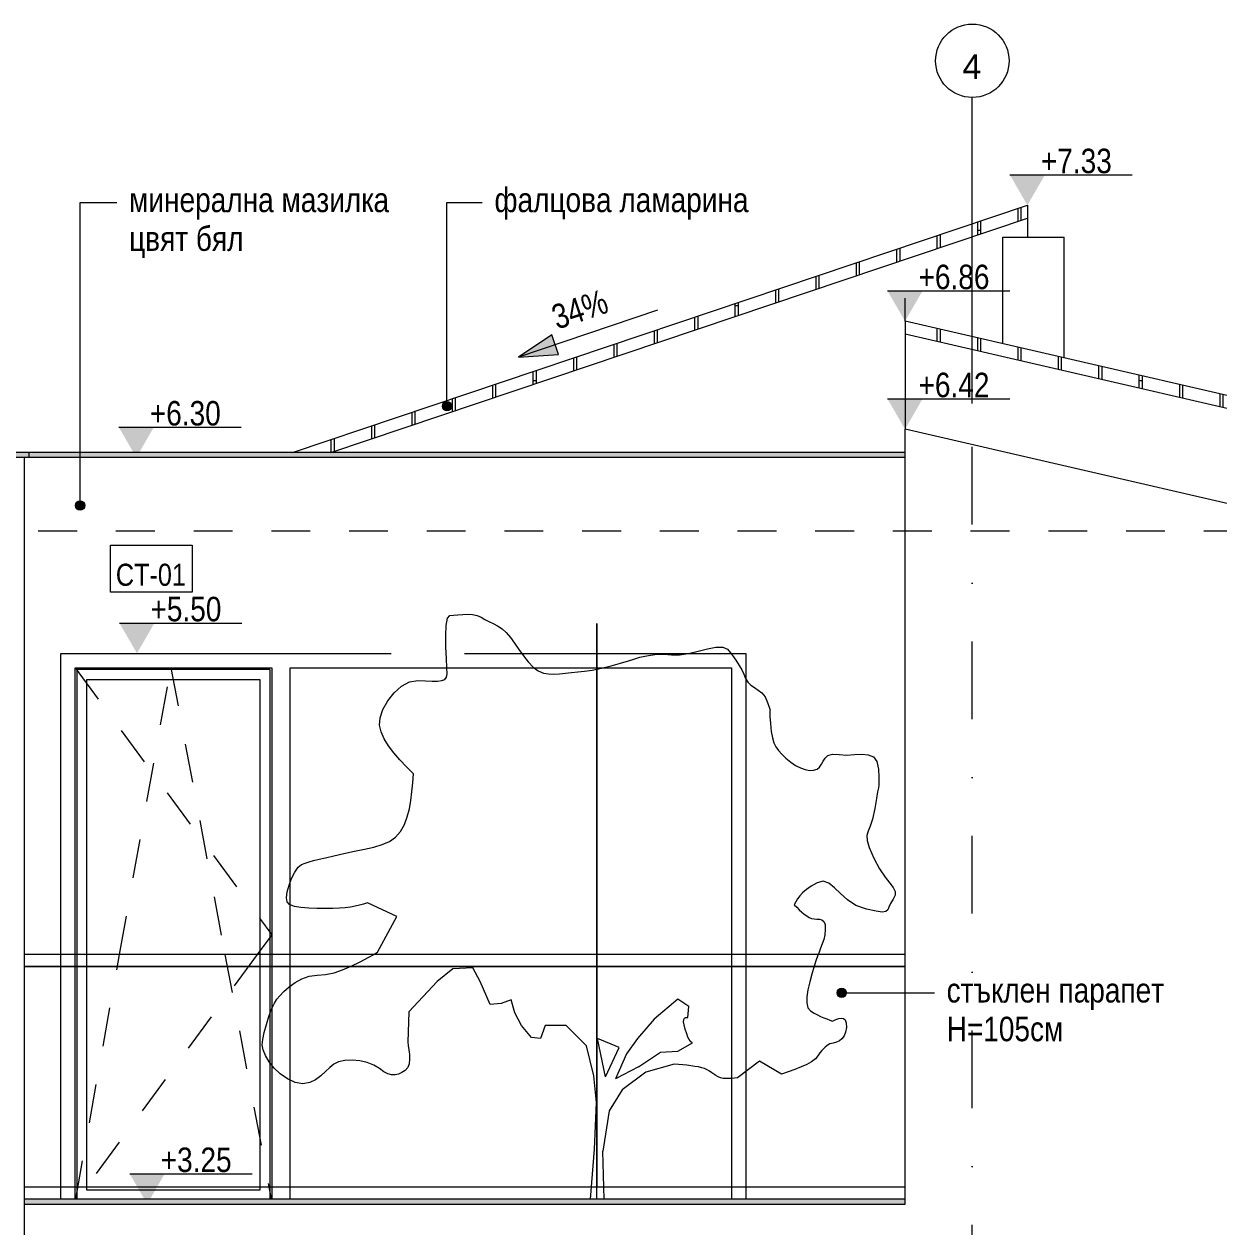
# Model space of a CAD drawing. Header units: centimetres. Extents: x 17 to 1954, y -127 to 807.
# Drawn here: x 964.1 to 1452.4, y 315.7 to 807.1 of the extents above; entities that cross this region are included whole.
import ezdxf

# ---------------------------------------------------------------- set-up
doc = ezdxf.new("R2010")
doc.units = ezdxf.units.CM
doc.linetypes.add('Dash', pattern=[31.75, 15.875, -15.875])
doc.linetypes.add('Dash dot', pattern=[79.375, 31.75, -23.8125, 0, -23.8125])
for name, color, linetype, lineweight in [('A-ANNO-NOTE', 7, 'Continuous', 9), ('A-FLOR-HRAL', 7, 'Continuous', 9), ('A-FLOR-LEVL', 7, 'Continuous', 9), ('A-GENM', 7, 'Continuous', 9), ('A-GLAZ', 7, 'Continuous', 5), ('A-GLAZ-HDLN', 7, 'Dash', 5), ('A-ROOF', 7, 'Continuous', 9), ('A-ROOF-PATT', 7, 'Continuous', 9), ('A-WALL', 7, 'Continuous', 9), ('A-WALL-IDEN', 7, 'Continuous', 9), ('A-WALL-PATT', 7, 'Continuous', 9), ('G-ANNO-DIMS', 7, 'Continuous', 9), ('G-ANNO-TEXT', 7, 'Continuous', 9), ('L-PLNT', 7, 'Continuous', 15), ('S-GRID', 7, 'Continuous', 9), ('S-GRID-IDEN', 7, 'Continuous', 9)]:
    doc.layers.add(name, color=color, linetype=linetype, lineweight=lineweight)
doc.styles.add('Arial', font='arial.ttf', dxfattribs={"height": 10})
doc.styles.add('Arial Narrow', font='ARIALN.TTF', dxfattribs={"height": 10})
doc.styles.add('Arial Narrow_1', font='ARIALN.TTF', dxfattribs={"height": 9})
doc.styles.add('Arial Narrow_2', font='ARIALN.TTF', dxfattribs={"height": 10})
pattern_1 = [(0, (16.51, 600), (16.51, 30.709), [0.8382, -15.672]), (90, (0, 600), (-16.51, 30.709), [30.709, 0]), (90, (1.27, 600), (-16.51, 30.709), [30.709, 0])]

# ---------------------------------------------------------------- blocks, each defined once
blk = doc.blocks.new('Railing - Railing-1761419-ЮГ')
at = {"layer": 'A-FLOR-HRAL', "color": 254, "true_color": 0xcdcdcd}
for p, q in [((964.14, 427), (964.14, 422)), ((1324.14, 422), (1324.14, 427)), ((964.14, 422), (1324.14, 422)), ((964.14, 422), (964.14, 332)), ((1324.14, 422), (964.14, 422)), ((1324.14, 332), (1324.14, 422)), ((964.14, 332), (1324.14, 332)), ((964.14, 332), (964.14, 329.03)), ((964.14, 332), (1324.14, 332)), ((1324.14, 327), (1324.14, 332)), ((1324.14, 327), (964.14, 327))]:
    blk.add_line(p, q, dxfattribs=at)
at = {"layer": 'A-FLOR-HRAL'}
for p, q in [((1324.14, 427), (964.14, 427)), ((1324.14, 422), (964.14, 422)), ((964.14, 332), (1324.14, 332))]:
    blk.add_line(p, q, dxfattribs=at)
at = {"layer": 'A-FLOR-HRAL', "color": 252, "true_color": 0x8f8f8f}
for p, q in [((1324.14, 427), (964.14, 427)), ((964.14, 422), (1324.14, 422)), ((964.14, 332), (1324.14, 332))]:
    blk.add_line(p, q, dxfattribs=at)
blk = doc.blocks.new('TEC_CHIMNEY-2P - TEC_CHIMNEY-2P-2377915-ЮГ')
at = {"layer": 'A-GENM'}
for p, q in [((1364.14, 720), (1389.14, 720)), ((1364.14, 676.46), (1364.14, 720)), ((1389.14, 670.69), (1389.14, 720))]:
    blk.add_line(p, q, dxfattribs=at)
blk = doc.blocks.new('Planting_RPC_Tree_Deciduous - Blue_Berry_Elder-4_5_Meters-1824323-ЮГ')
at = {"layer": 'L-PLNT'}
for p, q in [((1137.18, 564.38), (1138.19, 565.51)), ((1138.19, 565.51), (1139.66, 565.59)), ((1139.66, 565.59), (1141.43, 565.76)), ((1141.43, 565.76), (1143.39, 565.92)), ((1143.39, 565.92), (1145.43, 566)), ((1145.43, 566), (1147.43, 565.89)), ((1147.43, 565.89), (1149.3, 565.51)), ((1149.3, 565.51), (1150.9, 564.76)), ((1136.49, 557.27), (1136.65, 561.42)), ((1136.65, 561.42), (1137.18, 564.38)), ((1150.9, 564.76), (1152.43, 563.88)), ((1152.43, 563.88), (1154.1, 563.07)), ((1154.1, 563.07), (1155.85, 562.23)), ((1155.85, 562.23), (1157.65, 561.26)), ((1157.65, 561.26), (1159.45, 560.06)), ((1198.14, 562.09), (1198.14, 562.14)), ((1198.14, 562.14), (1198.14, 561.94)), ((1198.14, 561.64), (1198.14, 562.09)), ((1198.14, 561.94), (1198.14, 561.62)), ((1198.14, 560.86), (1198.14, 561.64)), ((1198.14, 561.62), (1198.14, 561.19)), ((1198.14, 561.19), (1198.14, 560.63)), ((1198.14, 559.82), (1198.14, 560.86)), ((1198.14, 560.63), (1198.14, 559.93)), ((1136.56, 552.56), (1136.49, 557.27)), ((1159.45, 560.06), (1161.21, 558.52)), ((1161.21, 558.52), (1162.87, 556.53)), ((1162.87, 556.53), (1164.54, 554.13)), ((1198.14, 559.93), (1198.14, 559.06)), ((1198.14, 558.58), (1198.14, 559.82)), ((1198.14, 559.06), (1198.14, 558.03)), ((1198.14, 557.22), (1198.14, 558.58)), ((1198.14, 558.03), (1198.14, 557.09)), ((1198.14, 555.78), (1198.14, 557.22)), ((1198.14, 557.09), (1198.14, 556.43)), ((1198.14, 556.43), (1198.14, 555.93)), ((1198.14, 555.93), (1198.14, 555.44)), ((1198.14, 554.66), (1198.14, 555.78)), ((1198.14, 555.44), (1198.14, 554.84)), ((1136.76, 547.95), (1136.56, 552.56)), ((1164.54, 554.13), (1166.33, 551.55)), ((1166.33, 551.55), (1168.21, 548.95)), ((1198.14, 554.84), (1198.14, 554.01)), ((1198.14, 553.5), (1198.14, 554.66)), ((1198.14, 554.01), (1198.14, 552.79)), ((1198.14, 552.27), (1198.14, 553.5)), ((1198.14, 552.79), (1198.14, 551.56)), ((1198.14, 550.95), (1198.14, 552.27)), ((1198.14, 551.28), (1198.14, 551.59)), ((1198.14, 551.59), (1198.14, 551.3)), ((1198.14, 551.56), (1198.14, 550.66)), ((1198.14, 551.3), (1198.14, 550.58)), ((1198.14, 550.48), (1198.14, 551.28)), ((1198.14, 549.49), (1198.14, 550.95)), ((1198.14, 550.58), (1198.14, 550.85)), ((1198.14, 550.85), (1198.14, 550.42)), ((1198.14, 550.66), (1198.14, 549.97)), ((1198.14, 550.58), (1198.14, 549.72)), ((1198.14, 549.96), (1198.14, 550.58)), ((1198.14, 549.32), (1198.14, 550.48)), ((1198.14, 550.42), (1198.14, 548.93)), ((1235.66, 549.97), (1239.58, 550.9)), ((1239.58, 550.9), (1243.41, 551.85)), ((1243.41, 551.85), (1246.88, 552.5)), ((1246.88, 552.5), (1249.68, 552.55)), ((1249.68, 552.55), (1251.53, 551.67)), ((1251.53, 551.67), (1252.81, 550.16)), ((1136.97, 544.08), (1136.76, 547.95)), ((1168.21, 548.95), (1170.18, 546.51)), ((1170.18, 546.51), (1172.2, 544.41)), ((1198.14, 549.97), (1198.14, 549.36)), ((1198.14, 549.34), (1198.14, 549.96)), ((1198.14, 549.72), (1198.14, 548.75)), ((1198.14, 547.87), (1198.14, 549.49)), ((1198.14, 549.36), (1198.14, 548.71)), ((1198.14, 549.05), (1198.14, 549.34)), ((1198.14, 547.93), (1198.14, 549.32)), ((1198.14, 548.71), (1198.14, 549.05)), ((1198.14, 548.93), (1198.14, 546.06)), ((1198.14, 548.75), (1198.14, 547.69)), ((1198.14, 548.71), (1198.14, 547.9)), ((1198.14, 547.81), (1198.14, 548.71)), ((1198.14, 546.43), (1198.14, 547.93)), ((1198.14, 547.9), (1198.14, 546.81)), ((1198.14, 546.06), (1198.14, 547.87)), ((1198.14, 546.52), (1198.14, 547.81)), ((1198.14, 547.69), (1198.14, 546.56)), ((1198.14, 546.81), (1198.14, 545.39)), ((1198.14, 546.56), (1198.14, 545.39)), ((1198.14, 545), (1198.14, 546.52)), ((1198.14, 544.94), (1198.14, 546.43)), ((1198.14, 544.39), (1198.14, 546.06)), ((1198.14, 546.06), (1198.14, 542.53)), ((1204.09, 544.91), (1207.88, 545.99)), ((1207.88, 545.99), (1211.08, 546.96)), ((1211.08, 546.96), (1213.3, 547.66)), ((1213.3, 547.66), (1214.12, 547.93)), ((1214.12, 547.93), (1214.58, 548.07)), ((1214.58, 548.07), (1215.84, 548.42)), ((1215.84, 548.42), (1217.75, 548.87)), ((1217.75, 548.87), (1220.14, 549.31)), ((1220.14, 549.31), (1222.88, 549.62)), ((1222.88, 549.62), (1225.78, 549.7)), ((1225.78, 549.7), (1228.71, 549.43)), ((1228.71, 549.43), (1231.94, 549.37)), ((1231.94, 549.37), (1235.66, 549.97)), ((1252.81, 550.16), (1254.06, 548.54)), ((1254.06, 548.54), (1255.26, 546.84)), ((1255.26, 546.84), (1256.38, 545.08)), ((1136.81, 540.23), (1137.06, 541.57)), ((1137.06, 541.57), (1136.97, 544.08)), ((1172.2, 544.41), (1174.26, 542.83)), ((1174.26, 542.83), (1176.34, 541.94)), ((1176.34, 541.94), (1178.47, 541.61)), ((1178.47, 541.61), (1180.69, 541.54)), ((1180.69, 541.54), (1183.01, 541.65)), ((1183.01, 541.65), (1185.41, 541.89)), ((1185.41, 541.89), (1187.91, 542.18)), ((1187.91, 542.18), (1190.5, 542.48)), ((1190.5, 542.48), (1193.18, 542.69)), ((1193.18, 542.69), (1196.34, 543.1)), ((1196.34, 543.1), (1200.11, 543.89)), ((1198.14, 545.39), (1198.14, 543.74)), ((1198.14, 545.39), (1198.14, 544.19)), ((1198.14, 543.43), (1198.14, 545)), ((1198.14, 543.5), (1198.14, 544.94)), ((1198.14, 543.14), (1198.14, 544.39)), ((1198.14, 544.19), (1198.14, 543)), ((1198.14, 543.74), (1198.14, 541.9)), ((1198.14, 542.13), (1198.14, 543.5)), ((1198.14, 541.98), (1198.14, 543.43)), ((1198.14, 542.98), (1198.14, 543.14)), ((1198.14, 543), (1198.14, 541.9)), ((1198.14, 542.53), (1198.14, 539.34)), ((1198.14, 540.87), (1198.14, 542.13)), ((1198.14, 540.82), (1198.14, 541.98)), ((1198.14, 541.9), (1198.14, 539.9)), ((1198.14, 541.9), (1198.14, 540.98)), ((1198.14, 540.98), (1198.14, 540.32)), ((1198.14, 539.79), (1198.14, 540.87)), ((1198.14, 540.15), (1198.14, 540.82)), ((1200.11, 543.89), (1204.09, 544.91)), ((1256.38, 545.08), (1257.4, 543.28)), ((1257.4, 543.28), (1258.28, 541.48)), ((1258.28, 541.48), (1259.01, 539.7)), ((1115.38, 533.9), (1118.41, 536.59)), ((1118.41, 536.59), (1121.71, 538.39)), ((1121.71, 538.39), (1125.09, 538.95)), ((1125.09, 538.95), (1128.23, 538.78)), ((1128.23, 538.78), (1130.9, 538.65)), ((1130.9, 538.65), (1133.1, 538.65)), ((1133.1, 538.65), (1134.83, 538.85)), ((1134.83, 538.85), (1136.06, 539.35)), ((1136.06, 539.35), (1136.81, 540.23)), ((1198.14, 540.32), (1198.14, 540.02)), ((1198.14, 540.02), (1198.14, 540.15)), ((1198.14, 539.9), (1198.14, 537.78)), ((1198.14, 538.95), (1198.14, 539.79)), ((1198.14, 539.34), (1198.14, 536.5)), ((1198.14, 538.4), (1198.14, 538.95)), ((1198.14, 538.2), (1198.14, 538.4)), ((1198.14, 533.34), (1198.14, 538.2)), ((1198.14, 537.78), (1198.14, 535.58)), ((1198.14, 536.5), (1198.14, 534.01)), ((1259.01, 539.7), (1259.88, 538.18)), ((1259.88, 538.18), (1261.12, 537.02)), ((1261.12, 537.02), (1262.59, 536.03)), ((1262.59, 536.03), (1264.14, 535.02)), ((1112.78, 530.62), (1115.38, 533.9)), ((1198.14, 535.58), (1198.14, 533.34)), ((1198.14, 534.01), (1198.14, 531.9)), ((1198.14, 531.9), (1198.14, 530.18)), ((1264.14, 535.02), (1265.65, 533.8)), ((1265.65, 533.8), (1266.98, 532.18)), ((1266.98, 532.18), (1267.99, 529.97)), ((1109.6, 523.66), (1110.79, 527.1)), ((1110.79, 527.1), (1112.78, 530.62)), ((1198.14, 530.18), (1198.14, 528.85)), ((1198.14, 528.85), (1198.14, 527.76)), ((1198.14, 527.76), (1198.14, 526.69)), ((1198.14, 526.69), (1198.14, 525.57)), ((1267.99, 529.97), (1268.6, 528.06)), ((1268.6, 528.06), (1268.9, 527.16)), ((1268.95, 526.48), (1268.89, 525.79)), ((1268.9, 527.16), (1268.98, 526.78)), ((1268.98, 526.78), (1268.95, 526.48)), ((1109.38, 520.62), (1109.6, 523.66)), ((1198.14, 525.57), (1198.14, 524.33)), ((1198.14, 524.33), (1198.14, 522.89)), ((1198.14, 522.89), (1198.14, 521.18)), ((1198.14, 521.18), (1198.14, 519.13)), ((1268.89, 525.79), (1268.91, 524.24)), ((1268.91, 524.24), (1269.11, 521.37)), ((1269.11, 521.37), (1269.47, 518.09)), ((1110.04, 517.88), (1109.38, 520.62)), ((1111.31, 515.09), (1110.04, 517.88)), ((1198.14, 519.13), (1198.14, 517.16)), ((1198.14, 517.16), (1198.14, 515.71)), ((1269.47, 518.09), (1269.92, 515.51)), ((1113.08, 512.27), (1111.31, 515.09)), ((1115.26, 509.42), (1113.08, 512.27)), ((1198.14, 515.71), (1198.14, 514.69)), ((1198.14, 514.8), (1198.14, 515.12)), ((1198.14, 515.12), (1198.14, 515.01)), ((1198.14, 515.01), (1198.14, 514.26)), ((1198.14, 514.25), (1198.14, 514.8)), ((1198.14, 514.69), (1198.14, 514)), ((1198.14, 514.26), (1198.14, 513.38)), ((1198.14, 513.66), (1198.14, 514.25)), ((1198.14, 514), (1198.14, 513.57)), ((1198.14, 513.22), (1198.14, 513.66)), ((1198.14, 513.57), (1198.14, 513.31)), ((1198.14, 513.38), (1198.14, 512.83)), ((1198.14, 513.31), (1198.14, 513.14)), ((1198.14, 513.14), (1198.14, 513.22)), ((1198.14, 512.83), (1198.14, 512.4)), ((1198.14, 512.4), (1198.14, 511.87)), ((1198.14, 511.87), (1198.14, 511.02)), ((1269.92, 515.51), (1270.52, 513.46)), ((1270.52, 513.46), (1271.32, 511.77)), ((1271.32, 511.77), (1272.38, 510.27)), ((1117.75, 506.56), (1115.26, 509.42)), ((1120.43, 503.68), (1117.75, 506.56)), ((1198.14, 511.02), (1198.14, 509.65)), ((1198.14, 509.65), (1198.14, 507.53)), ((1198.14, 507.53), (1198.14, 505.18)), ((1272.38, 510.27), (1273.75, 508.79)), ((1273.75, 508.79), (1275.47, 507.16)), ((1275.47, 507.16), (1277.43, 505.53)), ((1290.63, 506), (1291.44, 507.24)), ((1291.44, 507.24), (1292.64, 508.22)), ((1292.64, 508.22), (1294.47, 508.75)), ((1294.47, 508.75), (1297.17, 508.65)), ((1297.17, 508.65), (1300.4, 508.46)), ((1300.4, 508.46), (1303.56, 508.61)), ((1303.56, 508.61), (1306.52, 508.77)), ((1306.52, 508.77), (1309.12, 508.59)), ((1309.12, 508.59), (1311.21, 507.75)), ((1311.21, 507.75), (1312.64, 505.88)), ((1123.22, 500.8), (1120.43, 503.68)), ((1198.14, 505.18), (1198.14, 503.18)), ((1198.14, 503.18), (1198.14, 501.42)), ((1198.14, 501.42), (1198.14, 499.82)), ((1277.43, 505.53), (1279.43, 504.2)), ((1279.43, 504.2), (1281.42, 503.19)), ((1281.42, 503.19), (1283.34, 502.51)), ((1283.34, 502.51), (1285.15, 502.18)), ((1285.15, 502.18), (1286.78, 502.23)), ((1286.78, 502.23), (1288.19, 502.67)), ((1288.19, 502.67), (1289.24, 503.53)), ((1289.24, 503.53), (1289.97, 504.7)), ((1289.97, 504.7), (1290.63, 506)), ((1312.64, 505.88), (1313.25, 502.67)), ((1313.25, 502.67), (1313.39, 499.46)), ((1122.66, 493.47), (1122.97, 497.12)), ((1122.97, 497.12), (1123.22, 500.8)), ((1198.14, 499.82), (1198.14, 498.25)), ((1198.14, 498.25), (1198.14, 496.61)), ((1198.14, 496.61), (1198.14, 494.81)), ((1313.39, 499.46), (1313.45, 497.48)), ((1313.45, 497.48), (1313.41, 496.18)), ((1122.22, 489.91), (1122.66, 493.47)), ((1198.14, 494.81), (1198.14, 492.35)), ((1198.14, 492.35), (1198.14, 489.03)), ((1312.94, 493.37), (1312.45, 490.75)), ((1313.25, 494.99), (1312.94, 493.37)), ((1313.41, 496.18), (1313.25, 494.99)), ((1121.6, 486.47), (1122.22, 489.91)), ((1198.14, 489.03), (1198.14, 485.18)), ((1311.76, 486.58), (1310.85, 482.32)), ((1312.45, 490.75), (1311.76, 486.58)), ((1119.54, 480.08), (1120.72, 483.18)), ((1120.72, 483.18), (1121.6, 486.47)), ((1198.14, 485.18), (1198.14, 481.15)), ((1310.85, 482.32), (1309.88, 479.43)), ((1115.95, 474.87), (1117.98, 477.23)), ((1117.98, 477.23), (1119.54, 480.08)), ((1198.14, 481.15), (1198.14, 477.26)), ((1198.14, 477.26), (1198.14, 473.84)), ((1309.06, 477.37), (1308.59, 475.59)), ((1309.88, 479.43), (1309.06, 477.37)), ((1107.02, 470.88), (1110.43, 471.85)), ((1110.43, 471.85), (1113.42, 473.13)), ((1113.42, 473.13), (1115.95, 474.87)), ((1198.14, 473.84), (1198.14, 471.24)), ((1308.59, 475.59), (1308.68, 473.53)), ((1308.68, 473.53), (1309.54, 470.64)), ((1087.39, 466.48), (1090.72, 467.26)), ((1090.72, 467.26), (1094.79, 468.25)), ((1094.79, 468.25), (1099.16, 469.24)), ((1099.16, 469.24), (1103.25, 470.06)), ((1103.25, 470.06), (1107.02, 470.88)), ((1198.14, 471.24), (1198.14, 469.13)), ((1198.14, 469.13), (1198.14, 466.95)), ((1198.14, 466.95), (1198.14, 464.73)), ((1309.54, 470.64), (1311.38, 466.38)), ((1074.73, 460.59), (1076.13, 462.6)), ((1076.13, 462.6), (1077.58, 463.76)), ((1077.58, 463.76), (1079.05, 464.34)), ((1079.05, 464.34), (1080.64, 464.85)), ((1080.64, 464.85), (1082.47, 465.33)), ((1082.47, 465.33), (1084.68, 465.86)), ((1084.68, 465.86), (1087.39, 466.48)), ((1198.14, 464.73), (1198.14, 462.46)), ((1198.14, 463.42), (1198.14, 463.54)), ((1198.14, 463.54), (1198.14, 463.18)), ((1198.14, 463), (1198.14, 463.42)), ((1198.14, 463.18), (1198.14, 462.19)), ((1198.14, 462.44), (1198.14, 463)), ((1198.14, 462.46), (1198.14, 460.17)), ((1198.14, 461.89), (1198.14, 462.44)), ((1198.14, 462.19), (1198.14, 460.39)), ((1311.38, 466.38), (1313.76, 461.91)), ((1072.42, 455.25), (1073.46, 458.04)), ((1073.46, 458.04), (1074.73, 460.59)), ((1198.14, 461.12), (1198.14, 461.89)), ((1198.14, 459.87), (1198.14, 461.12)), ((1198.14, 460.39), (1198.14, 458.2)), ((1198.14, 460.17), (1198.14, 457.85)), ((1198.14, 458.3), (1198.14, 459.87)), ((1198.14, 456.58), (1198.14, 458.3)), ((1198.14, 458.2), (1198.14, 456.14)), ((1198.14, 457.85), (1198.14, 455.53)), ((1313.76, 461.91), (1315.98, 458.59)), ((1315.98, 458.59), (1317.89, 456.14)), ((1071.4, 450.14), (1071.71, 452.51)), ((1071.71, 452.51), (1072.42, 455.25)), ((1198.14, 454.88), (1198.14, 456.58)), ((1198.14, 456.14), (1198.14, 454.25)), ((1198.14, 455.53), (1198.14, 454.34)), ((1198.14, 453.35), (1198.14, 454.88)), ((1198.14, 454.34), (1198.14, 453.24)), ((1198.14, 454.25), (1198.14, 452.57)), ((1198.14, 452.17), (1198.14, 453.35)), ((1198.14, 453.24), (1198.14, 452.32)), ((1198.14, 452.57), (1198.14, 451.14)), ((1198.14, 452.32), (1198.14, 451.66)), ((1198.14, 451.5), (1198.14, 452.17)), ((1282.31, 452.22), (1281.15, 450.95)), ((1283.82, 453.52), (1282.31, 452.22)), ((1285.75, 454.87), (1283.82, 453.52)), ((1288.19, 456.28), (1285.75, 454.87)), ((1290.72, 456.88), (1288.19, 456.28)), ((1293.01, 456.06), (1290.72, 456.88)), ((1295.28, 454.25), (1293.01, 456.06)), ((1297.73, 451.86), (1295.28, 454.25)), ((1317.89, 456.14), (1319.33, 454.29)), ((1319.33, 454.29), (1320.14, 452.75)), ((1320.14, 452.75), (1320.16, 451.26)), ((1071.6, 448.42), (1071.4, 450.14)), ((1072.64, 447.34), (1071.6, 448.42)), ((1074.62, 446.6), (1072.64, 447.34)), ((1102.91, 447.57), (1101.24, 447.11)), ((1104.52, 448.05), (1102.91, 447.57)), ((1116.49, 442.44), (1104.52, 448.05)), ((1198.14, 451.66), (1198.14, 451.36)), ((1198.14, 451.36), (1198.14, 451.5)), ((1198.14, 451.14), (1198.14, 449.99)), ((1198.14, 449.99), (1198.14, 449.17)), ((1198.14, 449.17), (1198.14, 448.59)), ((1198.14, 448.59), (1198.14, 448.09)), ((1198.14, 448.09), (1198.14, 447.6)), ((1198.14, 447.6), (1198.14, 447.08)), ((1279.49, 448.51), (1278.84, 447.3)), ((1278.84, 447.3), (1279.88, 446.27)), ((1280.24, 449.72), (1279.49, 448.51)), ((1281.15, 450.95), (1280.24, 449.72)), ((1300.59, 449.32), (1297.73, 451.86)), ((1304.07, 447.03), (1300.59, 449.32)), ((1318.17, 447.77), (1317.58, 446.31)), ((1319.24, 449.55), (1318.17, 447.77)), ((1320.16, 451.26), (1319.24, 449.55)), ((1077.31, 446.14), (1074.62, 446.6)), ((1080.47, 445.89), (1077.31, 446.14)), ((1083.85, 445.8), (1080.47, 445.89)), ((1087.21, 445.79), (1083.85, 445.8)), ((1090.3, 445.81), (1087.21, 445.79)), ((1093.01, 445.87), (1090.3, 445.81)), ((1095.41, 446.05), (1093.01, 445.87)), ((1097.55, 446.34), (1095.41, 446.05)), ((1099.47, 446.7), (1097.55, 446.34)), ((1101.24, 447.11), (1099.47, 446.7)), ((1108.63, 427.85), (1116.49, 442.44)), ((1198.14, 447.08), (1198.14, 446.46)), ((1198.14, 446.46), (1198.14, 445.68)), ((1198.14, 445.68), (1198.14, 444.68)), ((1198.14, 444.68), (1198.14, 443.76)), ((1198.14, 443.76), (1198.14, 443.14)), ((1198.14, 443.14), (1198.14, 442.64)), ((1198.14, 442.64), (1198.14, 442.11)), ((1279.88, 446.27), (1280.92, 445.26)), ((1280.92, 445.26), (1281.95, 444.31)), ((1281.95, 444.31), (1282.97, 443.45)), ((1282.97, 443.45), (1283.98, 442.71)), ((1283.98, 442.71), (1284.97, 442.11)), ((1308.39, 445.43), (1304.07, 447.03)), ((1312.35, 444.6), (1308.39, 445.43)), ((1314.86, 444.32), (1312.35, 444.6)), ((1316.31, 444.54), (1314.86, 444.32)), ((1317.09, 445.22), (1316.31, 444.54)), ((1317.58, 446.31), (1317.09, 445.22)), ((1198.14, 442.11), (1198.14, 441.39)), ((1198.14, 441.39), (1198.14, 440.31)), ((1198.14, 440.31), (1198.14, 438.7)), ((1198.14, 438.7), (1198.14, 429.35)), ((1284.97, 442.11), (1285.95, 441.69)), ((1285.95, 441.69), (1286.98, 441.5)), ((1286.98, 441.5), (1288.11, 441.46)), ((1288.11, 441.46), (1289.22, 441.38)), ((1289.22, 441.38), (1290.21, 441.09)), ((1290.21, 441.09), (1291, 440.42)), ((1291, 440.42), (1291.48, 439.18)), ((1291.48, 439.18), (1291.56, 437.2)), ((1290.9, 433.09), (1290.34, 431.31)), ((1291.31, 435), (1290.9, 433.09)), ((1291.56, 437.2), (1291.31, 435)), ((1107.09, 427), (1108.63, 427.85)), ((1198.14, 429.35), (1198.14, 427.87)), ((1198.14, 427.87), (1198.14, 426.54)), ((1289.66, 429.5), (1288.88, 427.5)), ((1290.34, 431.31), (1289.66, 429.5)), ((1198.14, 426.54), (1198.14, 425.15)), ((1198.14, 425.15), (1198.14, 423.54)), ((1198.14, 423.54), (1198.14, 421.52)), ((1288.88, 427.5), (1288.69, 427)), ((1198.14, 421.52), (1198.14, 418.9)), ((1198.14, 418.9), (1198.14, 415.51)), ((1198.14, 415.51), (1198.14, 411.92)), ((1198.14, 411.92), (1198.14, 408.79)), ((1198.14, 408.79), (1198.14, 406.02)), ((1198.14, 406.02), (1198.14, 403.53)), ((1198.14, 403.53), (1198.14, 401.23)), ((1198.14, 401.23), (1198.14, 399.02)), ((1198.14, 399.02), (1198.14, 396.8)), ((1198.14, 396.8), (1198.14, 394.81)), ((1198.14, 394.81), (1198.14, 393.31)), ((1198.14, 393.31), (1198.14, 392.31)), ((1198.14, 392.31), (1198.14, 391.94))]:
    blk.add_line(p, q, dxfattribs=at)
at = {"layer": 'L-PLNT', "color": 8, "true_color": 0x808080}
for p, q in [((1198.14, 542.17), (1198.14, 542.98)), ((1198.14, 541.37), (1198.14, 542.17)), ((1198.14, 540.58), (1198.14, 541.37)), ((1198.14, 539.7), (1198.14, 540.58)), ((1198.14, 538.93), (1198.14, 539.7)), ((1198.14, 539.7), (1198.14, 539.6)), ((1198.14, 538.58), (1198.14, 539.7)), ((1198.14, 539.6), (1198.14, 539.12)), ((1198.14, 539.12), (1198.14, 538.47)), ((1198.14, 537.12), (1198.14, 538.93)), ((1198.14, 537.72), (1198.14, 538.58)), ((1198.14, 538.47), (1198.14, 537.88)), ((1198.14, 537.88), (1198.14, 537.56)), ((1198.14, 537.56), (1198.14, 537.72)), ((1198.14, 534.6), (1198.14, 537.12)), ((1198.14, 536.64), (1198.14, 536.88)), ((1198.14, 536.88), (1198.14, 536.68)), ((1198.14, 536.68), (1198.14, 535.82)), ((1198.14, 536.2), (1198.14, 536.64)), ((1198.14, 535.78), (1198.14, 536.2)), ((1198.14, 535.82), (1198.14, 534.09)), ((1198.14, 535.58), (1198.14, 535.78)), ((1198.14, 535.39), (1198.14, 535.58)), ((1198.14, 534.83), (1198.14, 535.39)), ((1198.14, 533.97), (1198.14, 534.83)), ((1198.14, 531.64), (1198.14, 534.6)), ((1198.14, 534.09), (1198.14, 532.18)), ((1198.14, 532.85), (1198.14, 533.97)), ((1198.14, 531.52), (1198.14, 532.85)), ((1198.14, 532.18), (1198.14, 530.74)), ((1198.14, 528.56), (1198.14, 531.64)), ((1198.14, 530.05), (1198.14, 531.52)), ((1198.14, 530.74), (1198.14, 529.45)), ((1198.14, 528.48), (1198.14, 530.05)), ((1198.14, 529.45), (1198.14, 527.99)), ((1198.14, 525.66), (1198.14, 528.56)), ((1198.14, 526.31), (1198.14, 528.48)), ((1198.14, 527.99), (1198.14, 526.06)), ((1198.14, 523.21), (1198.14, 526.31)), ((1198.14, 526.06), (1198.14, 523.33)), ((1198.14, 523.24), (1198.14, 525.66)), ((1198.14, 523.33), (1198.14, 519.5)), ((1198.14, 521.14), (1198.14, 523.24)), ((1198.14, 519.49), (1198.14, 523.21)), ((1198.14, 519.02), (1198.14, 521.14)), ((1198.14, 519.5), (1198.14, 515.41)), ((1198.14, 515.45), (1198.14, 519.49)), ((1198.14, 516.9), (1198.14, 519.02)), ((1198.14, 514.82), (1198.14, 516.9)), ((1198.14, 511.41), (1198.14, 515.45)), ((1198.14, 515.41), (1198.14, 512.12)), ((1198.14, 512.79), (1198.14, 514.82)), ((1198.14, 510.85), (1198.14, 512.79)), ((1198.14, 512.12), (1198.14, 509.68)), ((1198.14, 507.67), (1198.14, 511.41)), ((1198.14, 509.03), (1198.14, 510.85)), ((1198.14, 509.68), (1198.14, 508.12)), ((1198.14, 507.76), (1198.14, 509.03)), ((1198.14, 508.12), (1198.14, 507.47)), ((1198.14, 507.47), (1198.14, 507.76)), ((1198.14, 504.54), (1198.14, 507.67)), ((1198.14, 502.37), (1198.14, 504.54)), ((1198.14, 501.17), (1198.14, 502.37)), ((1198.14, 501.88), (1198.14, 502)), ((1198.14, 502), (1198.14, 501.92)), ((1198.14, 501.92), (1198.14, 501.61)), ((1198.14, 501.52), (1198.14, 501.88)), ((1198.14, 501.61), (1198.14, 501.16)), ((1198.14, 500.83), (1198.14, 501.52)), ((1198.14, 500.72), (1198.14, 501.17)), ((1198.14, 501.16), (1198.14, 500.79)), ((1198.14, 499.78), (1198.14, 500.83)), ((1198.14, 500.79), (1198.14, 500.72)), ((1198.14, 498.29), (1198.14, 499.78)), ((1198.14, 496.31), (1198.14, 498.29)), ((1198.14, 494.24), (1198.14, 496.31)), ((1198.14, 492.42), (1198.14, 494.24)), ((1198.14, 490.69), (1198.14, 492.42)), ((1198.14, 488.88), (1198.14, 490.69)), ((1198.14, 486.83), (1198.14, 488.88)), ((1198.14, 484.37), (1198.14, 486.83)), ((1198.14, 481.34), (1198.14, 484.37)), ((1198.14, 478.19), (1198.14, 481.34)), ((1198.14, 475.37), (1198.14, 478.19)), ((1198.14, 472.77), (1198.14, 475.37)), ((1198.14, 470.28), (1198.14, 472.77)), ((1198.14, 467.78), (1198.14, 470.28)), ((1198.14, 465.15), (1198.14, 467.78)), ((1198.14, 462.27), (1198.14, 465.15)), ((1198.14, 459.56), (1198.14, 462.27)), ((1198.14, 457.46), (1198.14, 459.56)), ((1198.14, 455.84), (1198.14, 457.46)), ((1198.14, 454.55), (1198.14, 455.84)), ((1198.14, 455.6), (1198.14, 455.79)), ((1198.14, 455.79), (1198.14, 455.49)), ((1198.14, 454.81), (1198.14, 455.6)), ((1198.14, 455.49), (1198.14, 454.84)), ((1198.14, 454.84), (1198.14, 453.94)), ((1198.14, 453.29), (1198.14, 454.81)), ((1198.14, 453.47), (1198.14, 454.55)), ((1198.14, 453.94), (1198.14, 452.91)), ((1198.14, 452.47), (1198.14, 453.47)), ((1198.14, 451.13), (1198.14, 453.29)), ((1198.14, 452.91), (1198.14, 452.05)), ((1198.14, 451.42), (1198.14, 452.47)), ((1198.14, 452.05), (1198.14, 451.26)), ((1198.14, 450.57), (1198.14, 451.42)), ((1198.14, 451.26), (1198.14, 450.64)), ((1198.14, 448.61), (1198.14, 451.13)), ((1198.14, 450.64), (1198.14, 450.26)), ((1198.14, 450.21), (1198.14, 450.57)), ((1198.14, 450.26), (1198.14, 450.21)), ((1198.14, 445.84), (1198.14, 448.61)), ((1198.14, 442.96), (1198.14, 445.84)), ((1198.14, 440.1), (1198.14, 442.96)), ((1198.14, 437.39), (1198.14, 440.1)), ((1198.14, 434.96), (1198.14, 437.39)), ((1198.14, 433.11), (1198.14, 434.96)), ((1198.14, 431.93), (1198.14, 433.11)), ((1198.14, 431.2), (1198.14, 431.93)), ((1198.14, 430.71), (1198.14, 431.2)), ((1198.14, 430.25), (1198.14, 430.71)), ((1198.14, 429.62), (1198.14, 430.25)), ((1198.14, 428.6), (1198.14, 429.62)), ((1198.14, 427), (1198.14, 428.6))]:
    blk.add_line(p, q, dxfattribs=at)
at = {"layer": 'L-PLNT', "color": 252, "true_color": 0x8f8f8f}
for p, q in [((1097.86, 422.21), (1101.43, 423.95)), ((1101.43, 423.95), (1105.03, 425.86)), ((1105.03, 425.86), (1107.09, 427)), ((1288, 425.13), (1287.07, 422.24)), ((1288.69, 427), (1288, 425.13)), ((1077.64, 417.03), (1080.68, 418.1)), ((1080.68, 418.1), (1083.94, 418.5)), ((1083.94, 418.5), (1087.34, 418.77)), ((1087.34, 418.77), (1090.8, 419.53)), ((1090.8, 419.53), (1094.31, 420.71)), ((1094.31, 420.71), (1097.86, 422.21)), ((1139.31, 421.12), (1132.95, 415.88)), ((1147.54, 421.49), (1139.31, 421.12)), ((1150.53, 415.88), (1147.54, 421.49)), ((1286.1, 418.99), (1285.2, 415.73)), ((1287.07, 422.24), (1286.1, 418.99)), ((1070.35, 411.85), (1072.43, 413.7)), ((1072.43, 413.7), (1074.87, 415.49)), ((1074.87, 415.49), (1077.64, 417.03)), ((1132.95, 415.88), (1121.35, 403.53)), ((1154.64, 406.53), (1150.53, 415.88)), ((1285.2, 415.73), (1284.48, 412.59)), ((1066.45, 407.13), (1067.48, 408.77)), ((1067.48, 408.77), (1068.69, 410.14)), ((1068.69, 410.14), (1070.35, 411.85)), ((1163.25, 408.4), (1159.13, 406.9)), ((1164.74, 403.16), (1163.25, 408.4)), ((1231.33, 408.77), (1221.61, 400.54)), ((1235.82, 405.78), (1231.33, 408.77)), ((1284.04, 409.71), (1284, 407.22)), ((1284.48, 412.59), (1284.04, 409.71)), ((1064.19, 401.61), (1065.32, 404.64)), ((1065.32, 404.64), (1066.45, 407.13)), ((1121.35, 403.53), (1120.98, 391.19)), ((1159.13, 406.9), (1154.64, 406.53)), ((1167.36, 397.92), (1164.74, 403.16)), ((1198.14, 397.92), (1198.14, 405.41)), ((1198.14, 405.41), (1198.14, 400.92)), ((1235.45, 401.29), (1235.82, 405.78)), ((1284, 407.22), (1284.48, 405.24)), ((1284.48, 405.24), (1285.57, 403.91)), ((1285.57, 403.91), (1286.98, 403.02)), ((1286.98, 403.02), (1288.33, 402.28)), ((1062.29, 395.12), (1063.15, 398.33)), ((1063.15, 398.33), (1064.19, 401.61)), ((1198.14, 400.73), (1198.14, 401.73)), ((1198.14, 401.73), (1198.14, 401.44)), ((1198.14, 401.44), (1198.14, 399.42)), ((1198.14, 400.92), (1198.14, 390.44)), ((1198.14, 398.9), (1198.14, 400.73)), ((1198.14, 399.42), (1198.14, 396.65)), ((1198.14, 396.71), (1198.14, 398.9)), ((1221.61, 400.54), (1214.87, 392.69)), ((1233.66, 399.52), (1233.73, 400.38)), ((1233.85, 398.23), (1233.66, 399.52)), ((1233.73, 400.38), (1233.98, 400.91)), ((1234.32, 396.43), (1233.85, 398.23)), ((1233.98, 400.91), (1234.39, 401.18)), ((1234.39, 401.18), (1234.89, 401.28)), ((1234.89, 401.28), (1235.45, 401.29)), ((1288.33, 402.28), (1289.64, 401.64)), ((1289.64, 401.64), (1290.9, 401.1)), ((1290.9, 401.1), (1292.13, 400.63)), ((1292.13, 400.63), (1293.35, 400.2)), ((1293.35, 400.2), (1294.55, 399.79)), ((1294.55, 399.79), (1295.82, 400.34)), ((1295.82, 400.34), (1297.04, 400.76)), ((1297.04, 400.76), (1298.13, 400.96)), ((1298.13, 400.96), (1299.05, 400.82)), ((1299.05, 400.82), (1299.74, 400.21)), ((1299.74, 400.21), (1300.13, 399.04)), ((1300.13, 399.04), (1300.16, 397.18)), ((1061.71, 392.26), (1062.29, 395.12)), ((1171.48, 393.06), (1167.36, 397.92)), ((1177.09, 397.92), (1175.22, 392.69)), ((1185.69, 397.92), (1177.09, 397.92)), ((1193.92, 389.69), (1185.69, 397.92)), ((1198.14, 396.8), (1198.14, 397.92)), ((1198.14, 395.71), (1198.14, 396.8)), ((1198.14, 394.61), (1198.14, 396.71)), ((1198.14, 396.65), (1198.14, 394.42)), ((1198.14, 394.65), (1198.14, 395.71)), ((1198.14, 393.64), (1198.14, 394.65)), ((1198.14, 393.06), (1198.14, 394.61)), ((1198.14, 394.42), (1198.14, 392.73)), ((1198.14, 392.72), (1198.14, 393.64)), ((1234.92, 394.61), (1234.32, 396.43)), ((1235.44, 393.25), (1234.92, 394.61)), ((1235.89, 392.3), (1235.44, 393.25)), ((1299.22, 393.68), (1298.36, 392.56)), ((1299.84, 395.19), (1299.22, 393.68)), ((1300.16, 397.18), (1299.84, 395.19)), ((1061.5, 390.07), (1061.71, 392.26)), ((1061.83, 388.06), (1061.5, 390.07)), ((1120.98, 391.19), (1121.09, 389.72)), ((1121.09, 389.72), (1121.34, 387.98)), ((1175.22, 392.69), (1171.48, 393.06)), ((1196.92, 377.35), (1193.92, 389.69)), ((1198.14, 392.17), (1198.14, 393.06)), ((1198.14, 392.73), (1198.14, 391.56)), ((1198.14, 391.9), (1198.14, 392.72)), ((1198.14, 391.74), (1198.14, 392.17)), ((1198.14, 391.94), (1198.14, 391.78)), ((1198.14, 391.19), (1198.14, 391.9)), ((1198.14, 391.78), (1198.14, 391.74)), ((1198.14, 390.34), (1198.14, 391.76)), ((1198.14, 391.56), (1198.14, 390.92)), ((1198.14, 390.8), (1198.14, 391.19)), ((1198.14, 390.92), (1198.14, 390.8)), ((1198.14, 390.44), (1198.14, 376.23)), ((1198.14, 389.33), (1198.14, 390.34)), ((1198.14, 388.2), (1198.14, 389.69)), ((1198.14, 389.69), (1198.14, 389.23)), ((1198.14, 388.82), (1198.14, 389.33)), ((1198.14, 389.23), (1198.14, 388.86)), ((1198.14, 388.86), (1198.14, 388.69)), ((1198.14, 388.69), (1198.14, 388.82)), ((1201.78, 376.98), (1198.41, 392.69)), ((1207.39, 388.95), (1198.41, 392.69)), ((1201.78, 376.98), (1207.39, 388.95)), ((1214.87, 392.69), (1210.38, 386.33)), ((1231.33, 387.45), (1237.32, 390.82)), ((1236.3, 391.65), (1235.89, 392.3)), ((1236.66, 391.24), (1236.3, 391.65)), ((1236.99, 390.99), (1236.66, 391.24)), ((1237.32, 390.82), (1236.99, 390.99)), ((1290.79, 388.46), (1290.09, 387.69)), ((1291.48, 389.08), (1290.79, 388.46)), ((1292.14, 389.59), (1291.48, 389.08)), ((1292.79, 390.04), (1292.14, 389.59)), ((1293.43, 390.44), (1292.79, 390.04)), ((1294.78, 390.78), (1293.43, 390.44)), ((1296.09, 391.19), (1294.78, 390.78)), ((1297.3, 391.76), (1296.09, 391.19)), ((1298.36, 392.56), (1297.3, 391.76)), ((1062.79, 385.69), (1061.83, 388.06)), ((1064.33, 383.13), (1062.79, 385.69)), ((1095.24, 383.64), (1092.66, 383.13)), ((1098.2, 383.75), (1095.24, 383.64)), ((1101.31, 383.47), (1098.2, 383.75)), ((1104.36, 382.81), (1101.31, 383.47)), ((1121.34, 387.98), (1121.6, 386.08)), ((1121.71, 384.16), (1121.55, 382.35)), ((1121.6, 386.08), (1121.71, 384.16)), ((1198.14, 381.46), (1198.14, 388.2)), ((1210.38, 386.33), (1205.89, 376.23)), ((1215.25, 381.09), (1224.22, 387.08)), ((1224.22, 387.08), (1231.33, 387.45)), ((1264.62, 383.33), (1255.65, 376.6)), ((1273.6, 378.1), (1264.62, 383.33)), ((1287.49, 384.34), (1285.93, 383.18)), ((1288.57, 385.58), (1287.49, 384.34)), ((1289.35, 386.74), (1288.57, 385.58)), ((1290.09, 387.69), (1289.35, 386.74)), ((1066.37, 380.57), (1064.33, 383.13)), ((1068.86, 378.2), (1066.37, 380.57)), ((1087.3, 379.13), (1085.4, 377.34)), ((1089.04, 380.84), (1087.3, 379.13)), ((1090.68, 382.21), (1089.04, 380.84)), ((1092.66, 383.13), (1090.68, 382.21)), ((1107.13, 381.76), (1104.36, 382.81)), ((1109.38, 380.34), (1107.13, 381.76)), ((1111.2, 379), (1109.38, 380.34)), ((1112.83, 378.17), (1111.2, 379)), ((1118.45, 378.73), (1117.09, 378.11)), ((1119.86, 379.59), (1118.45, 378.73)), ((1120.98, 380.79), (1119.86, 379.59)), ((1121.55, 382.35), (1120.98, 380.79)), ((1198.14, 375.48), (1198.14, 381.46)), ((1215.25, 381.09), (1205.89, 376.23)), ((1218.24, 378.85), (1208.51, 371.74)), ((1229.83, 382.21), (1218.24, 378.85)), ((1231.6, 382.05), (1229.83, 382.21)), ((1233.34, 381.88), (1231.6, 382.05)), ((1235.04, 381.7), (1233.34, 381.88)), ((1236.68, 381.5), (1235.04, 381.7)), ((1238.24, 381.27), (1236.68, 381.5)), ((1239.71, 381.01), (1238.24, 381.27)), ((1241.06, 380.72), (1239.71, 381.01)), ((1242.25, 380.33), (1241.06, 380.72)), ((1243.31, 379.84), (1242.25, 380.33)), ((1244.26, 379.28), (1243.31, 379.84)), ((1245.14, 378.68), (1244.26, 379.28)), ((1246, 378.08), (1245.14, 378.68)), ((1276.39, 379.06), (1273.6, 378.1)), ((1279.1, 380.04), (1276.39, 379.06)), ((1281.65, 381.04), (1279.1, 380.04)), ((1283.95, 382.08), (1281.65, 381.04)), ((1285.93, 383.18), (1283.95, 382.08)), ((1071.75, 376.19), (1068.86, 378.2)), ((1074.97, 374.73), (1071.75, 376.19)), ((1078.11, 374.18), (1074.97, 374.73)), ((1080.86, 374.61), (1078.11, 374.18)), ((1083.27, 375.75), (1080.86, 374.61)), ((1085.4, 377.34), (1083.27, 375.75)), ((1114.33, 377.77), (1112.83, 378.17)), ((1115.73, 377.77), (1114.33, 377.77)), ((1117.09, 378.11), (1115.73, 377.77)), ((1198.04, 366.5), (1196.92, 377.35)), ((1198.14, 376.23), (1198.14, 359.77)), ((1198.14, 368.75), (1198.14, 375.48)), ((1246.87, 377.5), (1246, 378.08)), ((1247.79, 376.98), (1246.87, 377.5)), ((1248.79, 376.58), (1247.79, 376.98)), ((1249.84, 376.34), (1248.79, 376.58)), ((1250.94, 376.24), (1249.84, 376.34)), ((1252.08, 376.24), (1250.94, 376.24)), ((1253.25, 376.32), (1252.08, 376.24)), ((1254.45, 376.45), (1253.25, 376.32)), ((1255.65, 376.6), (1254.45, 376.45)), ((1198.14, 358.38), (1198.14, 368.75)), ((1208.51, 371.74), (1203.28, 363.13)), ((1197.29, 347.42), (1198.04, 366.5)), ((1198.14, 359.77), (1198.14, 354.16)), ((1203.28, 363.13), (1200.66, 346.67)), ((1198.14, 354.16), (1198.14, 347.05)), ((1195.59, 327), (1197.29, 347.42)), ((1198.14, 347.05), (1198.14, 332.09)), ((1201.14, 327), (1200.66, 346.67)), ((1198.14, 327), (1198.14, 332.09))]:
    blk.add_line(p, q, dxfattribs=at)
at = {"layer": 'L-PLNT', "color": 9, "true_color": 0xc7c7c7}
for p, q in [((1198.14, 424.78), (1198.14, 426.98)), ((1198.14, 422.16), (1198.14, 424.78)), ((1198.14, 419.28), (1198.14, 422.16)), ((1198.14, 416.3), (1198.14, 419.28)), ((1198.14, 413.36), (1198.14, 416.3)), ((1198.14, 414.01), (1198.14, 412.58)), ((1198.14, 413.76), (1198.14, 414.01)), ((1198.14, 413.5), (1198.14, 413.76)), ((1198.14, 413.18), (1198.14, 413.5)), ((1198.14, 410.64), (1198.14, 413.36)), ((1198.14, 412.8), (1198.14, 413.18)), ((1198.14, 412.33), (1198.14, 412.8)), ((1198.14, 412.58), (1198.14, 411.2)), ((1198.14, 411.74), (1198.14, 412.33)), ((1198.14, 411.02), (1198.14, 411.74)), ((1198.14, 411.39), (1198.14, 407.65)), ((1198.14, 405.41), (1198.14, 411.39)), ((1198.14, 411.2), (1198.14, 409.95)), ((1198.14, 410.01), (1198.14, 411.02)), ((1198.14, 408.57), (1198.14, 410.64)), ((1198.14, 408.65), (1198.14, 410.01)), ((1198.14, 409.95), (1198.14, 408.87)), ((1198.14, 408.87), (1198.14, 408.02)), ((1198.14, 407.08), (1198.14, 408.65)), ((1198.14, 407.36), (1198.14, 408.57)), ((1198.14, 408.02), (1198.14, 407.47)), ((1198.14, 407.65), (1198.14, 403.53)), ((1198.14, 407.47), (1198.14, 407.28)), ((1198.14, 406.8), (1198.14, 407.36)), ((1198.14, 407.28), (1198.14, 407.15)), ((1198.14, 407.15), (1198.14, 406.9)), ((1198.14, 405.4), (1198.14, 407.08)), ((1198.14, 406.9), (1198.14, 406.72)), ((1198.14, 406.72), (1198.14, 406.8)), ((1198.14, 394.94), (1198.14, 405.41)), ((1198.14, 405.41), (1198.14, 393.32)), ((1198.14, 403.48), (1198.14, 405.41)), ((1198.14, 403.74), (1198.14, 405.4)), ((1198.14, 402.2), (1198.14, 403.74)), ((1198.14, 403.53), (1198.14, 393.32)), ((1198.14, 401.56), (1198.14, 403.48)), ((1198.14, 400.92), (1198.14, 402.2)), ((1198.14, 399.63), (1198.14, 401.56)), ((1198.14, 399.41), (1198.14, 400.92)), ((1198.14, 397.71), (1198.14, 399.63)), ((1198.14, 397.27), (1198.14, 399.41)), ((1198.14, 395.79), (1198.14, 397.71)), ((1198.14, 394.69), (1198.14, 397.27)), ((1198.14, 393.86), (1198.14, 395.77)), ((1198.14, 393.32), (1198.14, 394.93)), ((1198.14, 393.32), (1198.14, 394.66)), ((1198.14, 393.32), (1198.14, 393.86)), ((1198.14, 393.07), (1198.14, 391.19)), ((1198.14, 381.84), (1198.14, 393.07)), ((1198.14, 393.07), (1198.14, 387.08)), ((1198.14, 391.94), (1198.14, 393.07)), ((1198.14, 391.79), (1198.14, 393.07)), ((1198.14, 391.76), (1198.14, 391.94)), ((1198.14, 388.82), (1198.14, 391.79)), ((1198.14, 381.84), (1198.14, 391.19)), ((1198.14, 385.94), (1198.14, 388.82)), ((1198.14, 387.08), (1198.14, 371.74)), ((1198.14, 383.33), (1198.14, 385.94)), ((1198.14, 381.15), (1198.14, 383.33)), ((1198.14, 381.46), (1198.14, 380.72)), ((1198.14, 371.36), (1198.14, 381.46)), ((1198.14, 379.37), (1198.14, 381.15)), ((1198.14, 380.72), (1198.14, 379.13)), ((1198.14, 377.95), (1198.14, 379.37)), ((1198.14, 379.13), (1198.14, 377.64)), ((1198.14, 376.82), (1198.14, 377.95)), ((1198.14, 377.72), (1198.14, 376.85)), ((1198.14, 377.56), (1198.14, 377.72)), ((1198.14, 377.64), (1198.14, 376.35)), ((1198.14, 377.37), (1198.14, 377.56)), ((1198.14, 377.12), (1198.14, 377.37)), ((1198.14, 376.8), (1198.14, 377.12)), ((1198.14, 376.85), (1198.14, 376.03)), ((1198.14, 375.95), (1198.14, 376.82)), ((1198.14, 376.38), (1198.14, 376.8)), ((1198.14, 375.82), (1198.14, 376.38)), ((1198.14, 376.35), (1198.14, 375.35)), ((1198.14, 376.03), (1198.14, 375.33)), ((1198.14, 375.27), (1198.14, 375.95)), ((1198.14, 375.1), (1198.14, 375.82)), ((1198.14, 375.35), (1198.14, 374.74)), ((1198.14, 375.33), (1198.14, 374.79)), ((1198.14, 374.73), (1198.14, 375.27)), ((1198.14, 374.63), (1198.14, 375.1)), ((1198.14, 374.79), (1198.14, 374.47)), ((1198.14, 374.74), (1198.14, 374.63)), ((1198.14, 374.44), (1198.14, 374.73)), ((1198.14, 374.47), (1198.14, 374.44)), ((1198.14, 358.27), (1198.14, 371.74)), ((1198.14, 360.14), (1198.14, 371.36)), ((1198.14, 346.67), (1198.14, 360.14)), ((1198.14, 358.27), (1198.14, 358.38)), ((1198.14, 327), (1198.14, 346.67))]:
    blk.add_line(p, q, dxfattribs=at)
blk = doc.blocks.new('DOUBLE - OK_F - 280x220-2419708-ЮГ')
at = {"layer": 'A-GLAZ'}
for p, q in [((985.04, 427), (985.04, 544.1)), ((985.04, 544.1), (1065.34, 544.1)), ((1064.64, 543.4), (985.74, 543.4)), ((985.74, 543.4), (985.74, 427)), ((1064.64, 543.4), (1064.64, 427)), ((1065.34, 544.1), (1065.34, 427)), ((1072.94, 456.64), (1072.94, 544.1)), ((1072.94, 544.1), (1136.97, 544.1)), ((1172.61, 544.1), (1200.91, 544.1)), ((989.84, 427), (989.84, 539.3)), ((989.84, 539.3), (1060.54, 539.3)), ((1060.54, 539.3), (1060.54, 427)), ((1072.94, 427), (1072.94, 447.22))]:
    blk.add_line(p, q, dxfattribs=at)
at = {"layer": 'A-GLAZ', "color": 8, "true_color": 0x808080}
for p, q in [((1137.07, 544.1), (1172.61, 544.1)), ((1200.91, 544.1), (1253.24, 544.1)), ((1253.24, 544.1), (1253.24, 427)), ((1072.94, 447.22), (1072.94, 456.64))]:
    blk.add_line(p, q, dxfattribs=at)
at = {"layer": 'A-GLAZ', "color": 252, "true_color": 0x8f8f8f}
for p, q in [((985.04, 327), (985.04, 427)), ((985.74, 427), (985.74, 327)), ((989.84, 330.7), (989.84, 427)), ((1060.54, 427), (1060.54, 330.7)), ((1064.64, 427), (1064.64, 402.83)), ((1065.34, 427), (1065.34, 404.7)), ((1072.94, 414.08), (1072.94, 427)), ((1064.64, 382.73), (1064.64, 327)), ((1065.34, 381.85), (1065.34, 327)), ((1072.94, 327), (1072.94, 375.65)), ((1253.24, 376.31), (1253.24, 327)), ((1060.54, 330.7), (989.84, 330.7))]:
    blk.add_line(p, q, dxfattribs=at)
at = {"layer": 'A-GLAZ', "color": 9, "true_color": 0xc7c7c7}
for p, q in [((1253.24, 427), (1253.24, 376.31)), ((1072.94, 375.65), (1072.94, 414.08)), ((1065.34, 404.7), (1065.34, 381.85)), ((1064.64, 402.83), (1064.64, 382.73))]:
    blk.add_line(p, q, dxfattribs=at)
at = {"layer": 'A-GLAZ-HDLN'}
for p, q in [((985.04, 544.1), (1065.34, 435)), ((1003.16, 427), (1024.14, 544.1)), ((1024.14, 544.1), (1046.25, 427)), ((1065.34, 435), (1059.46, 427))]:
    blk.add_line(p, q, dxfattribs=at)
at = {"layer": 'A-GLAZ-HDLN', "color": 252, "true_color": 0x8f8f8f}
for p, q in [((985.24, 327), (1003.16, 427)), ((1059.46, 427), (985.85, 327)), ((1046.25, 427), (1065.14, 327))]:
    blk.add_line(p, q, dxfattribs=at)
blk = doc.blocks.new('Grid - TEC_GRID_CIRCLE-145857-ЮГ')
at = {"layer": 'S-GRID-IDEN'}
blk.add_circle((696.64, 792.09), 15, dxfattribs=at)
blk = doc.blocks.new('Spot Elevations - ELEVATION_PROJECT-150941-ЮГ')
at = {"layer": 'A-ANNO-NOTE'}
blk.add_hatch(color=256, dxfattribs=at).paths.add_polyline_path([(772.59, 642.39), (786.9, 642.39), (779.74, 630)])
blk.add_line((772.59, 642.39), (822.59, 642.39), dxfattribs=at)

msp = doc.modelspace()

# ---------------------------------------------------------------- hatches: boundary and pattern name
at = {"layer": 'A-ROOF-PATT', "true_color": 0x8b8b8b}
h = msp.add_hatch(dxfattribs=at)
h.set_pattern_fill('FP3_32', color=252, style=0, pattern_type=2)
h.set_pattern_definition(pattern_1)
h.paths.add_polyline_path([(1073.79, 632), (1089.46, 632), (1374.14, 727.8), (1374.14, 733.08), (1105.96, 642.83)])
h = msp.add_hatch(dxfattribs=at)
h.set_pattern_fill('FP3_32', color=252, style=0, pattern_type=2)
h.set_pattern_definition(pattern_1)
h.paths.add_polyline_path([(1714.14, 590.52), (1714.14, 595.66), (1324.14, 685.69), (1324.14, 680.56), (1703.19, 593.05)])
at = {"layer": 'A-WALL-PATT', "lineweight": 5, "true_color": 0xebebeb}
for points in [[(966.14, 630), (966.14, 632), (664.14, 632), (664.14, 630), (747.62, 630)], [(1225.41, 630), (1324.14, 630), (1324.14, 632), (966.14, 632), (966.14, 630), (1217.94, 630)], [(1314.99, 325), (1324.14, 325), (1324.14, 327), (964.14, 327), (964.14, 325), (1285.13, 325)]]:
    msp.add_hatch(color=7, dxfattribs=at).paths.add_polyline_path(points)
at = {"layer": 'G-ANNO-DIMS'}
msp.add_hatch(color=256, dxfattribs=at).paths.add_polyline_path([(1166.17, 671), (1182.57, 672.03), (1179.86, 680.1)])
at = {"layer": 'G-ANNO-TEXT'}
h = msp.add_hatch(color=256, dxfattribs=at)
edge = h.paths.add_edge_path()
edge.add_arc((1136.95, 651), 1.88, 0, 360)
h = msp.add_hatch(color=256, dxfattribs=at)
edge = h.paths.add_edge_path()
edge.add_arc((987.05, 610.4), 1.88, 0, 360)
h = msp.add_hatch(color=256, dxfattribs=at)
edge = h.paths.add_edge_path()
edge.add_arc((1298.28, 411.33), 1.88, 0, 360)

# ---------------------------------------------------------------- linework, layer by layer
at = {"layer": 'A-FLOR-LEVL', "linetype": 'Dash'}
msp.add_line((17.46, 600), (1881.56, 600), dxfattribs=at)
at = {"layer": 'A-ROOF'}
for p, q in [((1073.79, 632), (1374.14, 733.08)), ((1374.14, 733.08), (1374.14, 720)), ((1089.46, 632), (1374.14, 727.8)), ((1804.14, 574.88), (1324.14, 685.69)), ((1324.14, 685.69), (1324.14, 641.56)), ((1324.14, 680.56), (1714.14, 590.52)), ((1659.14, 564.22), (1324.14, 641.56))]:
    msp.add_line(p, q, dxfattribs=at)
at = {"layer": 'A-WALL'}
for p, q in [((1324.14, 685.69), (1324.14, 695.15)), ((1324.14, 325), (1324.14, 641.56)), ((1324.14, 632), (664.14, 632)), ((1324.14, 630), (664.14, 630)), ((964.14, 630), (964.14, 0)), ((966.14, 632), (966.14, 630)), ((979.14, 327), (979.14, 550)), ((979.14, 550), (1114.14, 550)), ((1144.14, 550), (1259.14, 550)), ((1324.14, 327), (964.14, 327)), ((964.14, 325), (1324.14, 325))]:
    msp.add_line(p, q, dxfattribs=at)
at = {"layer": 'A-WALL', "color": 8, "true_color": 0x808080}
msp.add_line((1259.14, 550), (1259.14, 327), dxfattribs=at)
at = {"layer": 'A-WALL-IDEN', "flags": 128}
msp.add_lwpolyline([(999.42, 594.23), (1032.87, 594.23), (1032.87, 575.03), (999.42, 575.03)], close=True, dxfattribs=at)
at = {"layer": 'G-ANNO-DIMS'}
for p, q in [((1223.03, 690.14), (1166.17, 671)), ((1179.86, 680.1), (1166.17, 671)), ((1182.57, 672.03), (1179.86, 680.1)), ((1166.17, 671), (1182.57, 672.03))]:
    msp.add_line(p, q, dxfattribs=at)
at = {"layer": 'G-ANNO-TEXT'}
for p, q in [((987.05, 734.24), (1002.08, 734.24)), ((987.05, 610.4), (987.05, 734.24)), ((1136.95, 734.24), (1151.38, 734.24)), ((1136.95, 651), (1136.95, 734.24)), ((1298.28, 411.33), (1336.15, 411.33))]:
    msp.add_line(p, q, dxfattribs=at)
for centre in [(1136.95, 651), (987.05, 610.4), (1298.28, 411.33)]:
    msp.add_circle(centre, 1.88, dxfattribs=at)
at = {"layer": 'S-GRID', "color": 1, "lineweight": 18, "true_color": 0xff0000}
msp.add_line((1351.64, 652.09), (1351.64, 777.09), dxfattribs=at)
at = {"layer": 'S-GRID', "color": 1, "linetype": 'Dash dot', "lineweight": 18, "true_color": 0xff0000}
msp.add_line((1351.64, 46.3), (1351.64, 652.09), dxfattribs=at)

# ---------------------------------------------------------------- block references
at = {"layer": 'A-FLOR-HRAL'}
msp.add_blockref('Railing - Railing-1761419-ЮГ', (0, 0), dxfattribs=at)
at = {"layer": 'A-GENM'}
msp.add_blockref('TEC_CHIMNEY-2P - TEC_CHIMNEY-2P-2377915-ЮГ', (0, 0), dxfattribs=at)
at = {"layer": 'A-GLAZ'}
msp.add_blockref('DOUBLE - OK_F - 280x220-2419708-ЮГ', (0, 0), dxfattribs=at)
at = {"layer": 'G-ANNO-DIMS'}
for p in [(594.4, 103.08), (544.4, 55.69), (544.4, 11.56), (230.28, 0), (230.54, -80), (234.72, -305)]:
    msp.add_blockref('Spot Elevations - ELEVATION_PROJECT-150941-ЮГ', p, dxfattribs=at)
at = {"layer": 'L-PLNT'}
msp.add_blockref('Planting_RPC_Tree_Deciduous - Blue_Berry_Elder-4_5_Meters-1824323-ЮГ', (0, 0), dxfattribs=at)
at = {"layer": 'S-GRID-IDEN'}
msp.add_blockref('Grid - TEC_GRID_CIRCLE-145857-ЮГ', (655, 0), dxfattribs=at)

# ---------------------------------------------------------------- texts
at = {"layer": 'A-WALL-IDEN', "insert": (1015.97, 582.04), "char_height": 9, "width": 28.45, "attachment_point": 5, "line_spacing_factor": 0.949189, "style": 'Arial Narrow_1'}
msp.add_mtext('\\pt25.00002,50.00004,74.99997,99.99999,125.00001,150.00003,174.99996,199.99998,225,250.00002,275.00004,299.99997,324.99999,350.00001,375.00003,399.99996,424.99998,450,475.00002,500.00004,524.99997,549.99999,575.00001,600.00003,624.99996,649.99998,675,700.00002,725.00004,749.99997,774.99999,800.00001;СТ-01', dxfattribs=at)
at = {"layer": 'G-ANNO-DIMS', "char_height": 10, "width": 34.7536, "attachment_point": 1, "line_spacing_factor": 0.974696, "style": 'Arial Narrow'}
for s, insert in [('+7.33', (1379.66, 756.17)), ('+6.86', (1329.66, 708.78)), ('+6.42', (1329.66, 664.65)), ('+6.30', (1015.54, 653.09)), ('+5.50', (1015.8, 573.09)), ('+3.25', (1019.98, 348.09))]:
    msp.add_mtext(s, dxfattribs=dict(at, insert=insert))
at = {"layer": 'G-ANNO-DIMS', "insert": (1178.77, 691.69), "char_height": 10, "width": 27.5081, "attachment_point": 1, "rotation": 18.6, "line_spacing_factor": 0.974696, "style": 'Arial Narrow'}
msp.add_mtext('34%', dxfattribs=at)
at = {"layer": 'G-ANNO-TEXT', "char_height": 10, "attachment_point": 1, "line_spacing_factor": 0.949189, "style": 'Arial Narrow_2'}
for s, insert, width in [('\\pt15,30,45,60,75,90,105,120,135,150,165,180,195,210,225,240,255,270,285,300,315,330,345,360,375,390,405,420,435,450,465,480;минерална мазилка цвят бял', (1007.08, 740.25), 112.8), ('\\pt15,30,45,60,75,90,105,120,135,150,165,180,195,210,225,240,255,270,285,300,315,330,345,360,375,390,405,420,435,450,465,480;фалцова ламарина', (1156.38, 740.25), 106.8), ('\\pt15,30,45,60,75,90,105,120,135,150,165,180,195,210,225,240,255,270,285,300,315,330,345,360,375,390,405,420,435,450,465,480;стъклен парапет Н=105см', (1341.15, 417.35), 96.9)]:
    msp.add_mtext(s, dxfattribs=dict(at, insert=insert, width=width))
at = {"layer": 'S-GRID-IDEN', "insert": (1351.49, 789.71), "char_height": 10, "width": 8.25, "attachment_point": 5, "line_spacing_factor": 0.936439, "style": 'Arial'}
msp.add_mtext('\\pt50,100,150,200,250,300,350,400,450,500,550,600,650,700,750,800,850,900,950,1000,1050,1100,1150,1200,1250,1300,1350,1400,1450,1500,1550,1600;4', dxfattribs=at)

doc.saveas('drawing.dxf')
